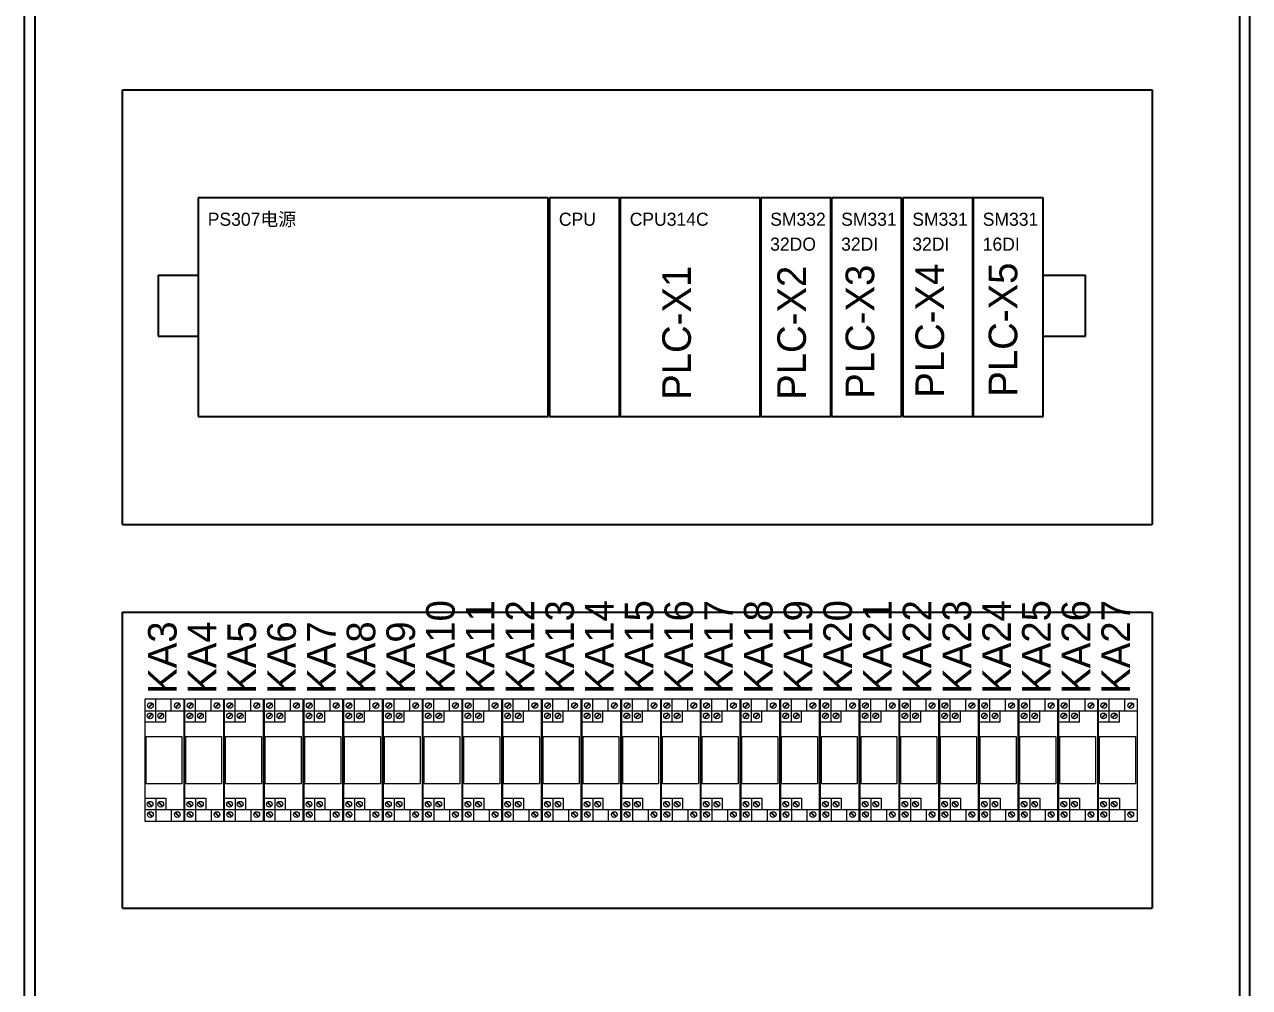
# Model space of a CAD drawing. Header units: millimetres. Extents: x 32626 to 72822, y 60047 to 123188.
# Drawn here: x 52252 to 52952, y 61273 to 61824 of the extents above; entities that cross this region are included whole.
import ezdxf

# ---------------------------------------------------------------- set-up
doc = ezdxf.new("R2010")
doc.units = ezdxf.units.MM
doc.header["$LTSCALE"] = 10
doc.layers.add('1轮廓实线层', color=7, linetype='Continuous')
doc.layers.add('6文字层', color=3, linetype='Continuous')
doc.styles.add('样式 1', font='SIMYOU.TTF', dxfattribs={"width": 0.9, "height": 12})

msp = doc.modelspace()

# ---------------------------------------------------------------- linework, layer by layer
for p, q in [((52308.34, 61786.43), (52896.84, 61786.43)), ((52308.34, 61537.95), (52896.84, 61537.95)), ((52308.34, 61487.95), (52896.84, 61487.95)), ((52308.34, 61318.87), (52896.84, 61318.87))]:
    msp.add_line(p, q)
at = {"layer": '1轮廓实线层'}
for p, q in [((52252.4, 60641.26), (52252.4, 62541.26)), ((52258.34, 62541.26), (52258.34, 60641.26)), ((52946.84, 60641.26), (52946.84, 62541.26)), ((52952.4, 62541.26), (52952.4, 60641.26)), ((52308.34, 61537.95), (52308.34, 61786.43)), ((52896.84, 61786.43), (52896.84, 61537.95)), ((52551.7, 61724.69), (52351.7, 61724.69)), ((52351.7, 61724.69), (52351.7, 61599.69)), ((52551.7, 61599.69), (52551.7, 61724.69)), ((52592.35, 61724.69), (52552.35, 61724.69)), ((52552.35, 61724.69), (52552.35, 61599.69)), ((52592.35, 61599.69), (52592.35, 61724.69)), ((52672.83, 61724.69), (52592.83, 61724.69)), ((52592.83, 61724.69), (52592.83, 61599.69)), ((52672.83, 61599.69), (52672.83, 61724.69)), ((52713.09, 61724.69), (52673.09, 61724.69)), ((52673.09, 61724.69), (52673.09, 61599.69)), ((52713.09, 61599.69), (52713.09, 61724.69)), ((52753.63, 61724.69), (52713.63, 61724.69)), ((52713.63, 61724.69), (52713.63, 61599.69)), ((52753.63, 61599.69), (52753.63, 61724.69)), ((52794.29, 61724.69), (52754.29, 61724.69)), ((52754.29, 61724.69), (52754.29, 61599.69)), ((52794.29, 61599.69), (52794.29, 61724.69)), ((52834.55, 61724.69), (52794.55, 61724.69)), ((52794.55, 61724.69), (52794.55, 61599.69)), ((52834.55, 61599.69), (52834.55, 61724.69)), ((52328.78, 61680.6), (52351.7, 61680.6)), ((52328.78, 61680.6), (52328.78, 61645.6)), ((52834.55, 61680.6), (52858.78, 61680.6)), ((52858.78, 61645.6), (52858.78, 61680.6)), ((52328.78, 61645.6), (52351.7, 61645.6)), ((52834.55, 61645.6), (52858.78, 61645.6)), ((52351.7, 61599.69), (52551.7, 61599.69)), ((52552.35, 61599.69), (52592.35, 61599.69)), ((52592.83, 61599.69), (52672.83, 61599.69)), ((52673.09, 61599.69), (52713.09, 61599.69)), ((52713.63, 61599.69), (52753.63, 61599.69)), ((52754.29, 61599.69), (52794.29, 61599.69)), ((52794.55, 61599.69), (52834.55, 61599.69)), ((52308.34, 61318.87), (52308.34, 61487.95)), ((52896.84, 61487.95), (52896.84, 61318.87))]:
    msp.add_line(p, q, dxfattribs=at)
at = {"layer": '1轮廓实线层', "lineweight": 13}
for p, q in [((52321.36, 61438.41), (52343.36, 61438.41)), ((52321.36, 61368.41), (52321.36, 61438.41)), ((52323.09, 61433.5), (52325.39, 61435.8)), ((52323.29, 61433.3), (52325.59, 61435.6)), ((52327.39, 61432.72), (52327.39, 61438.41)), ((52327.39, 61425.23), (52327.39, 61432.72)), ((52336.3, 61431.57), (52336.3, 61438.41)), ((52338.47, 61433.5), (52340.77, 61435.8)), ((52338.67, 61433.3), (52340.97, 61435.6)), ((52343.36, 61438.41), (52343.36, 61368.41)), ((52344.06, 61438.41), (52366.06, 61438.41)), ((52344.06, 61368.41), (52344.06, 61438.41)), ((52345.79, 61433.5), (52348.09, 61435.8)), ((52345.99, 61433.3), (52348.29, 61435.6)), ((52350.09, 61432.72), (52350.09, 61438.41)), ((52350.09, 61425.23), (52350.09, 61432.72)), ((52359, 61431.57), (52359, 61438.41)), ((52361.17, 61433.5), (52363.47, 61435.8)), ((52361.37, 61433.3), (52363.67, 61435.6)), ((52366.06, 61438.41), (52366.06, 61368.41)), ((52366.76, 61438.41), (52388.76, 61438.41)), ((52366.76, 61368.41), (52366.76, 61438.41)), ((52368.49, 61433.5), (52370.79, 61435.8)), ((52368.69, 61433.3), (52370.99, 61435.6)), ((52372.79, 61432.72), (52372.79, 61438.41)), ((52372.79, 61425.23), (52372.79, 61432.72)), ((52381.7, 61431.57), (52381.7, 61438.41)), ((52383.87, 61433.5), (52386.17, 61435.8)), ((52384.07, 61433.3), (52386.37, 61435.6)), ((52388.76, 61438.41), (52388.76, 61368.41)), ((52389.46, 61438.41), (52411.46, 61438.41)), ((52389.46, 61368.41), (52389.46, 61438.41)), ((52391.19, 61433.5), (52393.49, 61435.8)), ((52391.39, 61433.3), (52393.69, 61435.6)), ((52395.49, 61432.72), (52395.49, 61438.41)), ((52395.49, 61425.23), (52395.49, 61432.72)), ((52404.41, 61431.57), (52404.41, 61438.41)), ((52406.57, 61433.5), (52408.87, 61435.8)), ((52406.77, 61433.3), (52409.07, 61435.6)), ((52411.46, 61438.41), (52411.46, 61368.41)), ((52412.16, 61438.41), (52434.16, 61438.41)), ((52412.16, 61368.41), (52412.16, 61438.41)), ((52413.89, 61433.5), (52416.19, 61435.8)), ((52414.09, 61433.3), (52416.39, 61435.6)), ((52418.19, 61432.72), (52418.19, 61438.41)), ((52418.19, 61425.23), (52418.19, 61432.72)), ((52427.11, 61431.57), (52427.11, 61438.41)), ((52429.27, 61433.5), (52431.57, 61435.8)), ((52429.47, 61433.3), (52431.77, 61435.6)), ((52434.16, 61438.41), (52434.16, 61368.41)), ((52434.86, 61438.41), (52456.86, 61438.41)), ((52434.86, 61368.41), (52434.86, 61438.41)), ((52436.59, 61433.5), (52438.89, 61435.8)), ((52436.79, 61433.3), (52439.09, 61435.6)), ((52440.89, 61432.72), (52440.89, 61438.41)), ((52440.89, 61425.23), (52440.89, 61432.72)), ((52449.81, 61431.57), (52449.81, 61438.41)), ((52451.97, 61433.5), (52454.27, 61435.8)), ((52452.17, 61433.3), (52454.47, 61435.6)), ((52456.86, 61438.41), (52456.86, 61368.41)), ((52457.56, 61438.41), (52479.56, 61438.41)), ((52457.56, 61368.41), (52457.56, 61438.41)), ((52459.29, 61433.5), (52461.59, 61435.8)), ((52459.49, 61433.3), (52461.79, 61435.6)), ((52463.59, 61432.72), (52463.59, 61438.41)), ((52463.59, 61425.23), (52463.59, 61432.72)), ((52472.51, 61431.57), (52472.51, 61438.41)), ((52474.67, 61433.5), (52476.97, 61435.8)), ((52474.87, 61433.3), (52477.17, 61435.6)), ((52479.56, 61438.41), (52479.56, 61368.41)), ((52480.26, 61438.41), (52502.26, 61438.41)), ((52480.26, 61368.41), (52480.26, 61438.41)), ((52481.99, 61433.5), (52484.29, 61435.8)), ((52482.19, 61433.3), (52484.49, 61435.6)), ((52486.29, 61432.72), (52486.29, 61438.41)), ((52486.29, 61425.23), (52486.29, 61432.72)), ((52495.21, 61431.57), (52495.21, 61438.41)), ((52497.37, 61433.5), (52499.67, 61435.8)), ((52497.58, 61433.3), (52499.87, 61435.6)), ((52502.26, 61438.41), (52502.26, 61368.41)), ((52502.96, 61438.41), (52524.96, 61438.41)), ((52502.96, 61368.41), (52502.96, 61438.41)), ((52504.69, 61433.5), (52506.99, 61435.8)), ((52504.9, 61433.3), (52507.19, 61435.6)), ((52508.99, 61432.72), (52508.99, 61438.41)), ((52508.99, 61425.23), (52508.99, 61432.72)), ((52517.91, 61431.57), (52517.91, 61438.41)), ((52520.07, 61433.5), (52522.37, 61435.8)), ((52520.28, 61433.3), (52522.57, 61435.6)), ((52524.96, 61438.41), (52524.96, 61368.41)), ((52525.66, 61438.41), (52547.66, 61438.41)), ((52525.66, 61368.41), (52525.66, 61438.41)), ((52527.39, 61433.5), (52529.69, 61435.8)), ((52527.6, 61433.3), (52529.89, 61435.6)), ((52531.69, 61432.72), (52531.69, 61438.41)), ((52531.69, 61425.23), (52531.69, 61432.72)), ((52540.61, 61431.57), (52540.61, 61438.41)), ((52542.77, 61433.5), (52545.07, 61435.8)), ((52542.98, 61433.3), (52545.27, 61435.6)), ((52547.66, 61438.41), (52547.66, 61368.41)), ((52548.36, 61438.41), (52570.36, 61438.41)), ((52548.36, 61368.41), (52548.36, 61438.41)), ((52550.09, 61433.5), (52552.39, 61435.8)), ((52550.3, 61433.3), (52552.59, 61435.6)), ((52554.4, 61432.72), (52554.4, 61438.41)), ((52554.4, 61425.23), (52554.4, 61432.72)), ((52563.31, 61431.57), (52563.31, 61438.41)), ((52565.48, 61433.5), (52567.77, 61435.8)), ((52565.68, 61433.3), (52567.98, 61435.6)), ((52570.36, 61438.41), (52570.36, 61368.41)), ((52571.06, 61438.41), (52593.06, 61438.41)), ((52571.06, 61368.41), (52571.06, 61438.41)), ((52572.8, 61433.5), (52575.09, 61435.8)), ((52573, 61433.3), (52575.29, 61435.6)), ((52577.1, 61432.72), (52577.1, 61438.41)), ((52577.1, 61425.23), (52577.1, 61432.72)), ((52586.01, 61431.57), (52586.01, 61438.41)), ((52588.18, 61433.5), (52590.47, 61435.8)), ((52588.38, 61433.3), (52590.68, 61435.6)), ((52593.06, 61438.41), (52593.06, 61368.41)), ((52593.76, 61438.41), (52615.76, 61438.41)), ((52593.76, 61368.41), (52593.76, 61438.41)), ((52595.5, 61433.5), (52597.79, 61435.8)), ((52595.7, 61433.3), (52598, 61435.6)), ((52599.8, 61432.72), (52599.8, 61438.41)), ((52599.8, 61425.23), (52599.8, 61432.72)), ((52608.71, 61431.57), (52608.71, 61438.41)), ((52610.88, 61433.5), (52613.17, 61435.8)), ((52611.08, 61433.3), (52613.38, 61435.6)), ((52615.76, 61438.41), (52615.76, 61368.41)), ((52616.46, 61438.41), (52638.46, 61438.41)), ((52616.46, 61368.41), (52616.46, 61438.41)), ((52618.2, 61433.5), (52620.49, 61435.8)), ((52618.4, 61433.3), (52620.7, 61435.6)), ((52622.5, 61432.72), (52622.5, 61438.41)), ((52622.5, 61425.23), (52622.5, 61432.72)), ((52631.41, 61431.57), (52631.41, 61438.41)), ((52633.58, 61433.5), (52635.87, 61435.8)), ((52633.78, 61433.3), (52636.08, 61435.6)), ((52638.46, 61438.41), (52638.46, 61368.41)), ((52639.16, 61438.41), (52661.16, 61438.41)), ((52639.16, 61368.41), (52639.16, 61438.41)), ((52640.9, 61433.5), (52643.19, 61435.8)), ((52641.1, 61433.3), (52643.4, 61435.6)), ((52645.2, 61432.72), (52645.2, 61438.41)), ((52645.2, 61425.23), (52645.2, 61432.72)), ((52654.11, 61431.57), (52654.11, 61438.41)), ((52656.28, 61433.5), (52658.58, 61435.8)), ((52656.48, 61433.3), (52658.78, 61435.6)), ((52661.16, 61438.41), (52661.16, 61368.41)), ((52661.86, 61438.41), (52683.86, 61438.41)), ((52661.86, 61368.41), (52661.86, 61438.41)), ((52663.6, 61433.5), (52665.9, 61435.8)), ((52663.8, 61433.3), (52666.1, 61435.6)), ((52667.9, 61432.72), (52667.9, 61438.41)), ((52667.9, 61425.23), (52667.9, 61432.72)), ((52676.81, 61431.57), (52676.81, 61438.41)), ((52678.98, 61433.5), (52681.28, 61435.8)), ((52679.18, 61433.3), (52681.48, 61435.6)), ((52683.86, 61438.41), (52683.86, 61368.41)), ((52684.56, 61438.41), (52706.56, 61438.41)), ((52684.56, 61368.41), (52684.56, 61438.41)), ((52686.3, 61433.5), (52688.6, 61435.8)), ((52686.5, 61433.3), (52688.8, 61435.6)), ((52690.6, 61432.72), (52690.6, 61438.41)), ((52690.6, 61425.23), (52690.6, 61432.72)), ((52699.51, 61431.57), (52699.51, 61438.41)), ((52701.68, 61433.5), (52703.98, 61435.8)), ((52701.88, 61433.3), (52704.18, 61435.6)), ((52706.56, 61438.41), (52706.56, 61368.41)), ((52707.26, 61438.41), (52729.26, 61438.41)), ((52707.26, 61368.41), (52707.26, 61438.41)), ((52709, 61433.5), (52711.3, 61435.8)), ((52709.2, 61433.3), (52711.5, 61435.6)), ((52713.3, 61432.72), (52713.3, 61438.41)), ((52713.3, 61425.23), (52713.3, 61432.72)), ((52722.21, 61431.57), (52722.21, 61438.41)), ((52724.38, 61433.5), (52726.68, 61435.8)), ((52724.58, 61433.3), (52726.88, 61435.6)), ((52729.26, 61438.41), (52729.26, 61368.41)), ((52729.97, 61438.41), (52751.97, 61438.41)), ((52729.97, 61368.41), (52729.97, 61438.41)), ((52731.7, 61433.5), (52734, 61435.8)), ((52731.9, 61433.3), (52734.2, 61435.6)), ((52736, 61432.72), (52736, 61438.41)), ((52736, 61425.23), (52736, 61432.72)), ((52744.91, 61431.57), (52744.91, 61438.41)), ((52747.08, 61433.5), (52749.38, 61435.8)), ((52747.28, 61433.3), (52749.58, 61435.6)), ((52751.97, 61438.41), (52751.97, 61368.41)), ((52752.67, 61438.41), (52774.67, 61438.41)), ((52752.67, 61368.41), (52752.67, 61438.41)), ((52754.4, 61433.5), (52756.7, 61435.8)), ((52754.6, 61433.3), (52756.9, 61435.6)), ((52758.7, 61432.72), (52758.7, 61438.41)), ((52758.7, 61425.23), (52758.7, 61432.72)), ((52767.61, 61431.57), (52767.61, 61438.41)), ((52769.78, 61433.5), (52772.08, 61435.8)), ((52769.98, 61433.3), (52772.28, 61435.6)), ((52774.67, 61438.41), (52774.67, 61368.41)), ((52775.37, 61438.41), (52797.37, 61438.41)), ((52775.37, 61368.41), (52775.37, 61438.41)), ((52777.1, 61433.5), (52779.4, 61435.8)), ((52777.3, 61433.3), (52779.6, 61435.6)), ((52781.4, 61432.72), (52781.4, 61438.41)), ((52781.4, 61425.23), (52781.4, 61432.72)), ((52790.31, 61431.57), (52790.31, 61438.41)), ((52792.48, 61433.5), (52794.78, 61435.8)), ((52792.68, 61433.3), (52794.98, 61435.6)), ((52797.37, 61438.41), (52797.37, 61368.41)), ((52798.07, 61438.41), (52820.07, 61438.41)), ((52798.07, 61368.41), (52798.07, 61438.41)), ((52799.8, 61433.5), (52802.1, 61435.8)), ((52800, 61433.3), (52802.3, 61435.6)), ((52804.1, 61432.72), (52804.1, 61438.41)), ((52804.1, 61425.23), (52804.1, 61432.72)), ((52813.01, 61431.57), (52813.01, 61438.41)), ((52815.18, 61433.5), (52817.48, 61435.8)), ((52815.38, 61433.3), (52817.68, 61435.6)), ((52820.07, 61438.41), (52820.07, 61368.41)), ((52820.77, 61438.41), (52842.77, 61438.41)), ((52820.77, 61368.41), (52820.77, 61438.41)), ((52822.5, 61433.5), (52824.8, 61435.8)), ((52822.7, 61433.3), (52825, 61435.6)), ((52826.8, 61432.72), (52826.8, 61438.41)), ((52826.8, 61425.23), (52826.8, 61432.72)), ((52835.71, 61431.57), (52835.71, 61438.41)), ((52837.88, 61433.5), (52840.18, 61435.8)), ((52838.08, 61433.3), (52840.38, 61435.6)), ((52842.77, 61438.41), (52842.77, 61368.41)), ((52843.47, 61438.41), (52865.47, 61438.41)), ((52843.47, 61368.41), (52843.47, 61438.41)), ((52845.2, 61433.5), (52847.5, 61435.8)), ((52845.4, 61433.3), (52847.7, 61435.6)), ((52849.5, 61432.72), (52849.5, 61438.41)), ((52849.5, 61425.23), (52849.5, 61432.72)), ((52858.42, 61431.57), (52858.42, 61438.41)), ((52860.58, 61433.5), (52862.88, 61435.8)), ((52860.78, 61433.3), (52863.08, 61435.6)), ((52865.47, 61438.41), (52865.47, 61368.41)), ((52866.17, 61438.41), (52888.17, 61438.41)), ((52866.17, 61368.41), (52866.17, 61438.41)), ((52867.9, 61433.5), (52870.2, 61435.8)), ((52868.1, 61433.3), (52870.4, 61435.6)), ((52872.2, 61432.72), (52872.2, 61438.41)), ((52872.2, 61425.23), (52872.2, 61432.72)), ((52881.12, 61431.57), (52881.12, 61438.41)), ((52883.28, 61433.5), (52885.58, 61435.8)), ((52883.48, 61433.3), (52885.78, 61435.6)), ((52888.17, 61438.41), (52888.17, 61368.41)), ((52321.36, 61431.57), (52343.36, 61431.57)), ((52321.36, 61425.23), (52333.23, 61425.23)), ((52322.94, 61427.6), (52325.24, 61429.9)), ((52323.14, 61427.4), (52325.44, 61429.7)), ((52329, 61427.6), (52331.3, 61429.9)), ((52329.2, 61427.4), (52331.5, 61429.7)), ((52333.23, 61425.23), (52333.23, 61431.57)), ((52344.06, 61431.57), (52366.06, 61431.57)), ((52344.06, 61425.23), (52355.93, 61425.23)), ((52345.64, 61427.6), (52347.94, 61429.9)), ((52345.84, 61427.4), (52348.14, 61429.7)), ((52351.7, 61427.6), (52354, 61429.9)), ((52351.91, 61427.4), (52354.2, 61429.7)), ((52355.93, 61425.23), (52355.93, 61431.57)), ((52366.76, 61431.57), (52388.76, 61431.57)), ((52366.76, 61425.23), (52378.63, 61425.23)), ((52368.34, 61427.6), (52370.64, 61429.9)), ((52368.54, 61427.4), (52370.84, 61429.7)), ((52374.4, 61427.6), (52376.7, 61429.9)), ((52374.61, 61427.4), (52376.9, 61429.7)), ((52378.63, 61425.23), (52378.63, 61431.57)), ((52389.46, 61431.57), (52411.46, 61431.57)), ((52389.46, 61425.23), (52401.33, 61425.23)), ((52391.04, 61427.6), (52393.34, 61429.9)), ((52391.25, 61427.4), (52393.54, 61429.7)), ((52397.1, 61427.6), (52399.4, 61429.9)), ((52397.31, 61427.4), (52399.6, 61429.7)), ((52401.33, 61425.23), (52401.33, 61431.57)), ((52412.16, 61431.57), (52434.16, 61431.57)), ((52412.16, 61425.23), (52424.03, 61425.23)), ((52413.74, 61427.6), (52416.04, 61429.9)), ((52413.95, 61427.4), (52416.24, 61429.7)), ((52419.81, 61427.6), (52422.1, 61429.9)), ((52420.01, 61427.4), (52422.31, 61429.7)), ((52424.03, 61425.23), (52424.03, 61431.57)), ((52434.86, 61431.57), (52456.86, 61431.57)), ((52434.86, 61425.23), (52446.73, 61425.23)), ((52436.44, 61427.6), (52438.74, 61429.9)), ((52436.65, 61427.4), (52438.94, 61429.7)), ((52442.51, 61427.6), (52444.8, 61429.9)), ((52442.71, 61427.4), (52445.01, 61429.7)), ((52446.73, 61425.23), (52446.73, 61431.57)), ((52457.56, 61431.57), (52479.56, 61431.57)), ((52457.56, 61425.23), (52469.43, 61425.23)), ((52459.15, 61427.6), (52461.44, 61429.9)), ((52459.35, 61427.4), (52461.64, 61429.7)), ((52465.21, 61427.6), (52467.5, 61429.9)), ((52465.41, 61427.4), (52467.71, 61429.7)), ((52469.43, 61425.23), (52469.43, 61431.57)), ((52480.26, 61431.57), (52502.26, 61431.57)), ((52480.26, 61425.23), (52492.13, 61425.23)), ((52481.85, 61427.6), (52484.14, 61429.9)), ((52482.05, 61427.4), (52484.35, 61429.7)), ((52487.91, 61427.6), (52490.21, 61429.9)), ((52488.11, 61427.4), (52490.41, 61429.7)), ((52492.13, 61425.23), (52492.13, 61431.57)), ((52502.96, 61431.57), (52524.96, 61431.57)), ((52502.96, 61425.23), (52514.83, 61425.23)), ((52504.55, 61427.6), (52506.84, 61429.9)), ((52504.75, 61427.4), (52507.05, 61429.7)), ((52510.61, 61427.6), (52512.91, 61429.9)), ((52510.81, 61427.4), (52513.11, 61429.7)), ((52514.83, 61425.23), (52514.83, 61431.57)), ((52525.66, 61431.57), (52547.66, 61431.57)), ((52525.66, 61425.23), (52537.53, 61425.23)), ((52527.25, 61427.6), (52529.54, 61429.9)), ((52527.45, 61427.4), (52529.75, 61429.7)), ((52533.31, 61427.6), (52535.61, 61429.9)), ((52533.51, 61427.4), (52535.81, 61429.7)), ((52537.53, 61425.23), (52537.53, 61431.57)), ((52548.36, 61431.57), (52570.36, 61431.57)), ((52548.36, 61425.23), (52560.24, 61425.23)), ((52549.95, 61427.6), (52552.25, 61429.9)), ((52550.15, 61427.4), (52552.45, 61429.7)), ((52556.01, 61427.6), (52558.31, 61429.9)), ((52556.21, 61427.4), (52558.51, 61429.7)), ((52560.24, 61425.23), (52560.24, 61431.57)), ((52571.06, 61431.57), (52593.06, 61431.57)), ((52571.06, 61425.23), (52582.94, 61425.23)), ((52572.65, 61427.6), (52574.95, 61429.9)), ((52572.85, 61427.4), (52575.15, 61429.7)), ((52578.71, 61427.6), (52581.01, 61429.9)), ((52578.91, 61427.4), (52581.21, 61429.7)), ((52582.94, 61425.23), (52582.94, 61431.57)), ((52593.76, 61431.57), (52615.76, 61431.57)), ((52593.76, 61425.23), (52605.64, 61425.23)), ((52595.35, 61427.6), (52597.65, 61429.9)), ((52595.55, 61427.4), (52597.85, 61429.7)), ((52601.41, 61427.6), (52603.71, 61429.9)), ((52601.61, 61427.4), (52603.91, 61429.7)), ((52605.64, 61425.23), (52605.64, 61431.57)), ((52616.46, 61431.57), (52638.46, 61431.57)), ((52616.46, 61425.23), (52628.34, 61425.23)), ((52618.05, 61427.6), (52620.35, 61429.9)), ((52618.25, 61427.4), (52620.55, 61429.7)), ((52624.11, 61427.6), (52626.41, 61429.9)), ((52624.31, 61427.4), (52626.61, 61429.7)), ((52628.34, 61425.23), (52628.34, 61431.57)), ((52639.16, 61431.57), (52661.16, 61431.57)), ((52639.16, 61425.23), (52651.04, 61425.23)), ((52640.75, 61427.6), (52643.05, 61429.9)), ((52640.95, 61427.4), (52643.25, 61429.7)), ((52646.81, 61427.6), (52649.11, 61429.9)), ((52647.01, 61427.4), (52649.31, 61429.7)), ((52651.04, 61425.23), (52651.04, 61431.57)), ((52661.86, 61431.57), (52683.86, 61431.57)), ((52661.86, 61425.23), (52673.74, 61425.23)), ((52663.45, 61427.6), (52665.75, 61429.9)), ((52663.65, 61427.4), (52665.95, 61429.7)), ((52669.51, 61427.6), (52671.81, 61429.9)), ((52669.71, 61427.4), (52672.01, 61429.7)), ((52673.74, 61425.23), (52673.74, 61431.57)), ((52684.56, 61431.57), (52706.56, 61431.57)), ((52684.56, 61425.23), (52696.44, 61425.23)), ((52686.15, 61427.6), (52688.45, 61429.9)), ((52686.35, 61427.4), (52688.65, 61429.7)), ((52692.21, 61427.6), (52694.51, 61429.9)), ((52692.41, 61427.4), (52694.71, 61429.7)), ((52696.44, 61425.23), (52696.44, 61431.57)), ((52707.26, 61431.57), (52729.26, 61431.57)), ((52707.26, 61425.23), (52719.14, 61425.23)), ((52708.85, 61427.6), (52711.15, 61429.9)), ((52709.05, 61427.4), (52711.35, 61429.7)), ((52714.91, 61427.6), (52717.21, 61429.9)), ((52715.11, 61427.4), (52717.41, 61429.7)), ((52719.14, 61425.23), (52719.14, 61431.57)), ((52729.97, 61431.57), (52751.97, 61431.57)), ((52729.97, 61425.23), (52741.84, 61425.23)), ((52731.55, 61427.6), (52733.85, 61429.9)), ((52731.75, 61427.4), (52734.05, 61429.7)), ((52737.61, 61427.6), (52739.91, 61429.9)), ((52737.81, 61427.4), (52740.11, 61429.7)), ((52741.84, 61425.23), (52741.84, 61431.57)), ((52752.67, 61431.57), (52774.67, 61431.57)), ((52752.67, 61425.23), (52764.54, 61425.23)), ((52754.25, 61427.6), (52756.55, 61429.9)), ((52754.45, 61427.4), (52756.75, 61429.7)), ((52760.31, 61427.6), (52762.61, 61429.9)), ((52760.51, 61427.4), (52762.81, 61429.7)), ((52764.54, 61425.23), (52764.54, 61431.57)), ((52775.37, 61431.57), (52797.37, 61431.57)), ((52775.37, 61425.23), (52787.24, 61425.23)), ((52776.95, 61427.6), (52779.25, 61429.9)), ((52777.15, 61427.4), (52779.45, 61429.7)), ((52783.01, 61427.6), (52785.31, 61429.9)), ((52783.21, 61427.4), (52785.51, 61429.7)), ((52787.24, 61425.23), (52787.24, 61431.57)), ((52798.07, 61431.57), (52820.07, 61431.57)), ((52798.07, 61425.23), (52809.94, 61425.23)), ((52799.65, 61427.6), (52801.95, 61429.9)), ((52799.85, 61427.4), (52802.15, 61429.7)), ((52805.71, 61427.6), (52808.01, 61429.9)), ((52805.92, 61427.4), (52808.21, 61429.7)), ((52809.94, 61425.23), (52809.94, 61431.57)), ((52820.77, 61431.57), (52842.77, 61431.57)), ((52820.77, 61425.23), (52832.64, 61425.23)), ((52822.35, 61427.6), (52824.65, 61429.9)), ((52822.55, 61427.4), (52824.85, 61429.7)), ((52828.41, 61427.6), (52830.71, 61429.9)), ((52828.62, 61427.4), (52830.91, 61429.7)), ((52832.64, 61425.23), (52832.64, 61431.57)), ((52843.47, 61431.57), (52865.47, 61431.57)), ((52843.47, 61425.23), (52855.34, 61425.23)), ((52845.05, 61427.6), (52847.35, 61429.9)), ((52845.26, 61427.4), (52847.55, 61429.7)), ((52851.11, 61427.6), (52853.41, 61429.9)), ((52851.32, 61427.4), (52853.61, 61429.7)), ((52855.34, 61425.23), (52855.34, 61431.57)), ((52866.17, 61431.57), (52888.17, 61431.57)), ((52866.17, 61425.23), (52878.04, 61425.23)), ((52867.75, 61427.6), (52870.05, 61429.9)), ((52867.96, 61427.4), (52870.25, 61429.7)), ((52873.82, 61427.6), (52876.11, 61429.9)), ((52874.02, 61427.4), (52876.32, 61429.7)), ((52878.04, 61425.23), (52878.04, 61431.57)), ((52321.36, 61381.59), (52333.23, 61381.59)), ((52322.94, 61379.22), (52325.24, 61376.92)), ((52323.14, 61379.42), (52325.44, 61377.12)), ((52327.39, 61381.59), (52327.39, 61374.09)), ((52329, 61379.22), (52331.3, 61376.92)), ((52329.2, 61379.42), (52331.5, 61377.12)), ((52333.23, 61381.59), (52333.23, 61375.24)), ((52344.06, 61381.59), (52355.93, 61381.59)), ((52345.64, 61379.22), (52347.94, 61376.92)), ((52345.84, 61379.42), (52348.14, 61377.12)), ((52350.09, 61381.59), (52350.09, 61374.09)), ((52351.7, 61379.22), (52354, 61376.92)), ((52351.91, 61379.42), (52354.2, 61377.12)), ((52355.93, 61381.59), (52355.93, 61375.24)), ((52366.76, 61381.59), (52378.63, 61381.59)), ((52368.34, 61379.22), (52370.64, 61376.92)), ((52368.54, 61379.42), (52370.84, 61377.12)), ((52372.79, 61381.59), (52372.79, 61374.09)), ((52374.4, 61379.22), (52376.7, 61376.92)), ((52374.61, 61379.42), (52376.9, 61377.12)), ((52378.63, 61381.59), (52378.63, 61375.24)), ((52389.46, 61381.59), (52401.33, 61381.59)), ((52391.04, 61379.22), (52393.34, 61376.92)), ((52391.25, 61379.42), (52393.54, 61377.12)), ((52395.49, 61381.59), (52395.49, 61374.09)), ((52397.1, 61379.22), (52399.4, 61376.92)), ((52397.31, 61379.42), (52399.6, 61377.12)), ((52401.33, 61381.59), (52401.33, 61375.24)), ((52412.16, 61381.59), (52424.03, 61381.59)), ((52413.74, 61379.22), (52416.04, 61376.92)), ((52413.95, 61379.42), (52416.24, 61377.12)), ((52418.19, 61381.59), (52418.19, 61374.09)), ((52419.81, 61379.22), (52422.1, 61376.92)), ((52420.01, 61379.42), (52422.31, 61377.12)), ((52424.03, 61381.59), (52424.03, 61375.24)), ((52434.86, 61381.59), (52446.73, 61381.59)), ((52436.44, 61379.22), (52438.74, 61376.92)), ((52436.65, 61379.42), (52438.94, 61377.12)), ((52440.89, 61381.59), (52440.89, 61374.09)), ((52442.51, 61379.22), (52444.8, 61376.92)), ((52442.71, 61379.42), (52445.01, 61377.12)), ((52446.73, 61381.59), (52446.73, 61375.24)), ((52457.56, 61381.59), (52469.43, 61381.59)), ((52459.15, 61379.22), (52461.44, 61376.92)), ((52459.35, 61379.42), (52461.64, 61377.12)), ((52463.59, 61381.59), (52463.59, 61374.09)), ((52465.21, 61379.22), (52467.5, 61376.92)), ((52465.41, 61379.42), (52467.71, 61377.12)), ((52469.43, 61381.59), (52469.43, 61375.24)), ((52480.26, 61381.59), (52492.13, 61381.59)), ((52481.85, 61379.22), (52484.14, 61376.92)), ((52482.05, 61379.42), (52484.35, 61377.12)), ((52486.29, 61381.59), (52486.29, 61374.09)), ((52487.91, 61379.22), (52490.21, 61376.92)), ((52488.11, 61379.42), (52490.41, 61377.12)), ((52492.13, 61381.59), (52492.13, 61375.24)), ((52502.96, 61381.59), (52514.83, 61381.59)), ((52504.55, 61379.22), (52506.84, 61376.92)), ((52504.75, 61379.42), (52507.05, 61377.12)), ((52508.99, 61381.59), (52508.99, 61374.09)), ((52510.61, 61379.22), (52512.91, 61376.92)), ((52510.81, 61379.42), (52513.11, 61377.12)), ((52514.83, 61381.59), (52514.83, 61375.24)), ((52525.66, 61381.59), (52537.53, 61381.59)), ((52527.25, 61379.22), (52529.54, 61376.92)), ((52527.45, 61379.42), (52529.75, 61377.12)), ((52531.69, 61381.59), (52531.69, 61374.09)), ((52533.31, 61379.22), (52535.61, 61376.92)), ((52533.51, 61379.42), (52535.81, 61377.12)), ((52537.53, 61381.59), (52537.53, 61375.24)), ((52548.36, 61381.59), (52560.24, 61381.59)), ((52549.95, 61379.22), (52552.25, 61376.92)), ((52550.15, 61379.42), (52552.45, 61377.12)), ((52554.4, 61381.59), (52554.4, 61374.09)), ((52556.01, 61379.22), (52558.31, 61376.92)), ((52556.21, 61379.42), (52558.51, 61377.12)), ((52560.24, 61381.59), (52560.24, 61375.24)), ((52571.06, 61381.59), (52582.94, 61381.59)), ((52572.65, 61379.22), (52574.95, 61376.92)), ((52572.85, 61379.42), (52575.15, 61377.12)), ((52577.1, 61381.59), (52577.1, 61374.09)), ((52578.71, 61379.22), (52581.01, 61376.92)), ((52578.91, 61379.42), (52581.21, 61377.12)), ((52582.94, 61381.59), (52582.94, 61375.24)), ((52593.76, 61381.59), (52605.64, 61381.59)), ((52595.35, 61379.22), (52597.65, 61376.92)), ((52595.55, 61379.42), (52597.85, 61377.12)), ((52599.8, 61381.59), (52599.8, 61374.09)), ((52601.41, 61379.22), (52603.71, 61376.92)), ((52601.61, 61379.42), (52603.91, 61377.12)), ((52605.64, 61381.59), (52605.64, 61375.24)), ((52616.46, 61381.59), (52628.34, 61381.59)), ((52618.05, 61379.22), (52620.35, 61376.92)), ((52618.25, 61379.42), (52620.55, 61377.12)), ((52622.5, 61381.59), (52622.5, 61374.09)), ((52624.11, 61379.22), (52626.41, 61376.92)), ((52624.31, 61379.42), (52626.61, 61377.12)), ((52628.34, 61381.59), (52628.34, 61375.24)), ((52639.16, 61381.59), (52651.04, 61381.59)), ((52640.75, 61379.22), (52643.05, 61376.92)), ((52640.95, 61379.42), (52643.25, 61377.12)), ((52645.2, 61381.59), (52645.2, 61374.09)), ((52646.81, 61379.22), (52649.11, 61376.92)), ((52647.01, 61379.42), (52649.31, 61377.12)), ((52651.04, 61381.59), (52651.04, 61375.24)), ((52661.86, 61381.59), (52673.74, 61381.59)), ((52663.45, 61379.22), (52665.75, 61376.92)), ((52663.65, 61379.42), (52665.95, 61377.12)), ((52667.9, 61381.59), (52667.9, 61374.09)), ((52669.51, 61379.22), (52671.81, 61376.92)), ((52669.71, 61379.42), (52672.01, 61377.12)), ((52673.74, 61381.59), (52673.74, 61375.24)), ((52684.56, 61381.59), (52696.44, 61381.59)), ((52686.15, 61379.22), (52688.45, 61376.92)), ((52686.35, 61379.42), (52688.65, 61377.12)), ((52690.6, 61381.59), (52690.6, 61374.09)), ((52692.21, 61379.22), (52694.51, 61376.92)), ((52692.41, 61379.42), (52694.71, 61377.12)), ((52696.44, 61381.59), (52696.44, 61375.24)), ((52707.26, 61381.59), (52719.14, 61381.59)), ((52708.85, 61379.22), (52711.15, 61376.92)), ((52709.05, 61379.42), (52711.35, 61377.12)), ((52713.3, 61381.59), (52713.3, 61374.09)), ((52714.91, 61379.22), (52717.21, 61376.92)), ((52715.11, 61379.42), (52717.41, 61377.12)), ((52719.14, 61381.59), (52719.14, 61375.24)), ((52729.97, 61381.59), (52741.84, 61381.59)), ((52731.55, 61379.22), (52733.85, 61376.92)), ((52731.75, 61379.42), (52734.05, 61377.12)), ((52736, 61381.59), (52736, 61374.09)), ((52737.61, 61379.22), (52739.91, 61376.92)), ((52737.81, 61379.42), (52740.11, 61377.12)), ((52741.84, 61381.59), (52741.84, 61375.24)), ((52752.67, 61381.59), (52764.54, 61381.59)), ((52754.25, 61379.22), (52756.55, 61376.92)), ((52754.45, 61379.42), (52756.75, 61377.12)), ((52758.7, 61381.59), (52758.7, 61374.09)), ((52760.31, 61379.22), (52762.61, 61376.92)), ((52760.51, 61379.42), (52762.81, 61377.12)), ((52764.54, 61381.59), (52764.54, 61375.24)), ((52775.37, 61381.59), (52787.24, 61381.59)), ((52776.95, 61379.22), (52779.25, 61376.92)), ((52777.15, 61379.42), (52779.45, 61377.12)), ((52781.4, 61381.59), (52781.4, 61374.09)), ((52783.01, 61379.22), (52785.31, 61376.92)), ((52783.21, 61379.42), (52785.51, 61377.12)), ((52787.24, 61381.59), (52787.24, 61375.24)), ((52798.07, 61381.59), (52809.94, 61381.59)), ((52799.65, 61379.22), (52801.95, 61376.92)), ((52799.85, 61379.42), (52802.15, 61377.12)), ((52804.1, 61381.59), (52804.1, 61374.09)), ((52805.71, 61379.22), (52808.01, 61376.92)), ((52805.92, 61379.42), (52808.21, 61377.12)), ((52809.94, 61381.59), (52809.94, 61375.24)), ((52820.77, 61381.59), (52832.64, 61381.59)), ((52822.35, 61379.22), (52824.65, 61376.92)), ((52822.55, 61379.42), (52824.85, 61377.12)), ((52826.8, 61381.59), (52826.8, 61374.09)), ((52828.41, 61379.22), (52830.71, 61376.92)), ((52828.62, 61379.42), (52830.91, 61377.12)), ((52832.64, 61381.59), (52832.64, 61375.24)), ((52843.47, 61381.59), (52855.34, 61381.59)), ((52845.05, 61379.22), (52847.35, 61376.92)), ((52845.26, 61379.42), (52847.55, 61377.12)), ((52849.5, 61381.59), (52849.5, 61374.09)), ((52851.11, 61379.22), (52853.41, 61376.92)), ((52851.32, 61379.42), (52853.61, 61377.12)), ((52855.34, 61381.59), (52855.34, 61375.24)), ((52866.17, 61381.59), (52878.04, 61381.59)), ((52867.75, 61379.22), (52870.05, 61376.92)), ((52867.96, 61379.42), (52870.25, 61377.12)), ((52872.2, 61381.59), (52872.2, 61374.09)), ((52873.82, 61379.22), (52876.11, 61376.92)), ((52874.02, 61379.42), (52876.32, 61377.12)), ((52878.04, 61381.59), (52878.04, 61375.24)), ((52321.36, 61375.24), (52343.36, 61375.24)), ((52323.09, 61373.31), (52325.39, 61371.02)), ((52323.29, 61373.52), (52325.59, 61371.22)), ((52327.39, 61374.09), (52327.39, 61368.41)), ((52336.3, 61375.24), (52336.3, 61368.41)), ((52338.47, 61373.31), (52340.77, 61371.02)), ((52338.67, 61373.52), (52340.97, 61371.22)), ((52344.06, 61375.24), (52366.06, 61375.24)), ((52345.79, 61373.31), (52348.09, 61371.02)), ((52345.99, 61373.52), (52348.29, 61371.22)), ((52350.09, 61374.09), (52350.09, 61368.41)), ((52359, 61375.24), (52359, 61368.41)), ((52361.17, 61373.31), (52363.47, 61371.02)), ((52361.37, 61373.52), (52363.67, 61371.22)), ((52366.76, 61375.24), (52388.76, 61375.24)), ((52368.49, 61373.31), (52370.79, 61371.02)), ((52368.69, 61373.52), (52370.99, 61371.22)), ((52372.79, 61374.09), (52372.79, 61368.41)), ((52381.7, 61375.24), (52381.7, 61368.41)), ((52383.87, 61373.31), (52386.17, 61371.02)), ((52384.07, 61373.52), (52386.37, 61371.22)), ((52389.46, 61375.24), (52411.46, 61375.24)), ((52391.19, 61373.31), (52393.49, 61371.02)), ((52391.39, 61373.52), (52393.69, 61371.22)), ((52395.49, 61374.09), (52395.49, 61368.41)), ((52404.41, 61375.24), (52404.41, 61368.41)), ((52406.57, 61373.31), (52408.87, 61371.02)), ((52406.77, 61373.52), (52409.07, 61371.22)), ((52412.16, 61375.24), (52434.16, 61375.24)), ((52413.89, 61373.31), (52416.19, 61371.02)), ((52414.09, 61373.52), (52416.39, 61371.22)), ((52418.19, 61374.09), (52418.19, 61368.41)), ((52427.11, 61375.24), (52427.11, 61368.41)), ((52429.27, 61373.31), (52431.57, 61371.02)), ((52429.47, 61373.52), (52431.77, 61371.22)), ((52434.86, 61375.24), (52456.86, 61375.24)), ((52436.59, 61373.31), (52438.89, 61371.02)), ((52436.79, 61373.52), (52439.09, 61371.22)), ((52440.89, 61374.09), (52440.89, 61368.41)), ((52449.81, 61375.24), (52449.81, 61368.41)), ((52451.97, 61373.31), (52454.27, 61371.02)), ((52452.17, 61373.52), (52454.47, 61371.22)), ((52457.56, 61375.24), (52479.56, 61375.24)), ((52459.29, 61373.31), (52461.59, 61371.02)), ((52459.49, 61373.52), (52461.79, 61371.22)), ((52463.59, 61374.09), (52463.59, 61368.41)), ((52472.51, 61375.24), (52472.51, 61368.41)), ((52474.67, 61373.31), (52476.97, 61371.02)), ((52474.87, 61373.52), (52477.17, 61371.22)), ((52480.26, 61375.24), (52502.26, 61375.24)), ((52481.99, 61373.31), (52484.29, 61371.02)), ((52482.19, 61373.52), (52484.49, 61371.22)), ((52486.29, 61374.09), (52486.29, 61368.41)), ((52495.21, 61375.24), (52495.21, 61368.41)), ((52497.37, 61373.31), (52499.67, 61371.02)), ((52497.58, 61373.52), (52499.87, 61371.22)), ((52502.96, 61375.24), (52524.96, 61375.24)), ((52504.69, 61373.31), (52506.99, 61371.02)), ((52504.9, 61373.52), (52507.19, 61371.22)), ((52508.99, 61374.09), (52508.99, 61368.41)), ((52517.91, 61375.24), (52517.91, 61368.41)), ((52520.07, 61373.31), (52522.37, 61371.02)), ((52520.28, 61373.52), (52522.57, 61371.22)), ((52525.66, 61375.24), (52547.66, 61375.24)), ((52527.39, 61373.31), (52529.69, 61371.02)), ((52527.6, 61373.52), (52529.89, 61371.22)), ((52531.69, 61374.09), (52531.69, 61368.41)), ((52540.61, 61375.24), (52540.61, 61368.41)), ((52542.77, 61373.31), (52545.07, 61371.02)), ((52542.98, 61373.52), (52545.27, 61371.22)), ((52548.36, 61375.24), (52570.36, 61375.24)), ((52550.09, 61373.31), (52552.39, 61371.02)), ((52550.3, 61373.52), (52552.59, 61371.22)), ((52554.4, 61374.09), (52554.4, 61368.41)), ((52563.31, 61375.24), (52563.31, 61368.41)), ((52565.48, 61373.31), (52567.77, 61371.02)), ((52565.68, 61373.52), (52567.98, 61371.22)), ((52571.06, 61375.24), (52593.06, 61375.24)), ((52572.8, 61373.31), (52575.09, 61371.02)), ((52573, 61373.52), (52575.29, 61371.22)), ((52577.1, 61374.09), (52577.1, 61368.41)), ((52586.01, 61375.24), (52586.01, 61368.41)), ((52588.18, 61373.31), (52590.47, 61371.02)), ((52588.38, 61373.52), (52590.68, 61371.22)), ((52593.76, 61375.24), (52615.76, 61375.24)), ((52595.5, 61373.31), (52597.79, 61371.02)), ((52595.7, 61373.52), (52598, 61371.22)), ((52599.8, 61374.09), (52599.8, 61368.41)), ((52608.71, 61375.24), (52608.71, 61368.41)), ((52610.88, 61373.31), (52613.17, 61371.02)), ((52611.08, 61373.52), (52613.38, 61371.22)), ((52616.46, 61375.24), (52638.46, 61375.24)), ((52618.2, 61373.31), (52620.49, 61371.02)), ((52618.4, 61373.52), (52620.7, 61371.22)), ((52622.5, 61374.09), (52622.5, 61368.41)), ((52631.41, 61375.24), (52631.41, 61368.41)), ((52633.58, 61373.31), (52635.87, 61371.02)), ((52633.78, 61373.52), (52636.08, 61371.22)), ((52639.16, 61375.24), (52661.16, 61375.24)), ((52640.9, 61373.31), (52643.19, 61371.02)), ((52641.1, 61373.52), (52643.4, 61371.22)), ((52645.2, 61374.09), (52645.2, 61368.41)), ((52654.11, 61375.24), (52654.11, 61368.41)), ((52656.28, 61373.31), (52658.58, 61371.02)), ((52656.48, 61373.52), (52658.78, 61371.22)), ((52661.86, 61375.24), (52683.86, 61375.24)), ((52663.6, 61373.31), (52665.9, 61371.02)), ((52663.8, 61373.52), (52666.1, 61371.22)), ((52667.9, 61374.09), (52667.9, 61368.41)), ((52676.81, 61375.24), (52676.81, 61368.41)), ((52678.98, 61373.31), (52681.28, 61371.02)), ((52679.18, 61373.52), (52681.48, 61371.22)), ((52684.56, 61375.24), (52706.56, 61375.24)), ((52686.3, 61373.31), (52688.6, 61371.02)), ((52686.5, 61373.52), (52688.8, 61371.22)), ((52690.6, 61374.09), (52690.6, 61368.41)), ((52699.51, 61375.24), (52699.51, 61368.41)), ((52701.68, 61373.31), (52703.98, 61371.02)), ((52701.88, 61373.52), (52704.18, 61371.22)), ((52707.26, 61375.24), (52729.26, 61375.24)), ((52709, 61373.31), (52711.3, 61371.02)), ((52709.2, 61373.52), (52711.5, 61371.22)), ((52713.3, 61374.09), (52713.3, 61368.41)), ((52722.21, 61375.24), (52722.21, 61368.41)), ((52724.38, 61373.31), (52726.68, 61371.02)), ((52724.58, 61373.52), (52726.88, 61371.22)), ((52729.97, 61375.24), (52751.97, 61375.24)), ((52731.7, 61373.31), (52734, 61371.02)), ((52731.9, 61373.52), (52734.2, 61371.22)), ((52736, 61374.09), (52736, 61368.41)), ((52744.91, 61375.24), (52744.91, 61368.41)), ((52747.08, 61373.31), (52749.38, 61371.02)), ((52747.28, 61373.52), (52749.58, 61371.22)), ((52752.67, 61375.24), (52774.67, 61375.24)), ((52754.4, 61373.31), (52756.7, 61371.02)), ((52754.6, 61373.52), (52756.9, 61371.22)), ((52758.7, 61374.09), (52758.7, 61368.41)), ((52767.61, 61375.24), (52767.61, 61368.41)), ((52769.78, 61373.31), (52772.08, 61371.02)), ((52769.98, 61373.52), (52772.28, 61371.22)), ((52775.37, 61375.24), (52797.37, 61375.24)), ((52777.1, 61373.31), (52779.4, 61371.02)), ((52777.3, 61373.52), (52779.6, 61371.22)), ((52781.4, 61374.09), (52781.4, 61368.41)), ((52790.31, 61375.24), (52790.31, 61368.41)), ((52792.48, 61373.31), (52794.78, 61371.02)), ((52792.68, 61373.52), (52794.98, 61371.22)), ((52798.07, 61375.24), (52820.07, 61375.24)), ((52799.8, 61373.31), (52802.1, 61371.02)), ((52800, 61373.52), (52802.3, 61371.22)), ((52804.1, 61374.09), (52804.1, 61368.41)), ((52813.01, 61375.24), (52813.01, 61368.41)), ((52815.18, 61373.31), (52817.48, 61371.02)), ((52815.38, 61373.52), (52817.68, 61371.22)), ((52820.77, 61375.24), (52842.77, 61375.24)), ((52822.5, 61373.31), (52824.8, 61371.02)), ((52822.7, 61373.52), (52825, 61371.22)), ((52826.8, 61374.09), (52826.8, 61368.41)), ((52835.71, 61375.24), (52835.71, 61368.41)), ((52837.88, 61373.31), (52840.18, 61371.02)), ((52838.08, 61373.52), (52840.38, 61371.22)), ((52843.47, 61375.24), (52865.47, 61375.24)), ((52845.2, 61373.31), (52847.5, 61371.02)), ((52845.4, 61373.52), (52847.7, 61371.22)), ((52849.5, 61374.09), (52849.5, 61368.41)), ((52858.42, 61375.24), (52858.42, 61368.41)), ((52860.58, 61373.31), (52862.88, 61371.02)), ((52860.78, 61373.52), (52863.08, 61371.22)), ((52866.17, 61375.24), (52888.17, 61375.24)), ((52867.9, 61373.31), (52870.2, 61371.02)), ((52868.1, 61373.52), (52870.4, 61371.22)), ((52872.2, 61374.09), (52872.2, 61368.41)), ((52881.12, 61375.24), (52881.12, 61368.41)), ((52883.28, 61373.31), (52885.58, 61371.02)), ((52883.48, 61373.52), (52885.78, 61371.22)), ((52343.36, 61368.41), (52321.36, 61368.41)), ((52366.06, 61368.41), (52344.06, 61368.41)), ((52388.76, 61368.41), (52366.76, 61368.41)), ((52411.46, 61368.41), (52389.46, 61368.41)), ((52434.16, 61368.41), (52412.16, 61368.41)), ((52456.86, 61368.41), (52434.86, 61368.41)), ((52479.56, 61368.41), (52457.56, 61368.41)), ((52502.26, 61368.41), (52480.26, 61368.41)), ((52524.96, 61368.41), (52502.96, 61368.41)), ((52547.66, 61368.41), (52525.66, 61368.41)), ((52570.36, 61368.41), (52548.36, 61368.41)), ((52593.06, 61368.41), (52571.06, 61368.41)), ((52615.76, 61368.41), (52593.76, 61368.41)), ((52638.46, 61368.41), (52616.46, 61368.41)), ((52661.16, 61368.41), (52639.16, 61368.41)), ((52683.86, 61368.41), (52661.86, 61368.41)), ((52706.56, 61368.41), (52684.56, 61368.41)), ((52729.26, 61368.41), (52707.26, 61368.41)), ((52751.97, 61368.41), (52729.97, 61368.41)), ((52774.67, 61368.41), (52752.67, 61368.41)), ((52797.37, 61368.41), (52775.37, 61368.41)), ((52820.07, 61368.41), (52798.07, 61368.41)), ((52842.77, 61368.41), (52820.77, 61368.41)), ((52865.47, 61368.41), (52843.47, 61368.41)), ((52888.17, 61368.41), (52866.17, 61368.41))]:
    msp.add_line(p, q, dxfattribs=at)
for points in [[(52321.84, 61416.92), (52342.35, 61416.92), (52342.35, 61389.89), (52321.84, 61389.89)], [(52344.54, 61416.92), (52365.05, 61416.92), (52365.05, 61389.89), (52344.54, 61389.89)], [(52367.24, 61416.92), (52387.75, 61416.92), (52387.75, 61389.89), (52367.24, 61389.89)], [(52389.94, 61416.92), (52410.46, 61416.92), (52410.46, 61389.89), (52389.94, 61389.89)], [(52412.64, 61416.92), (52433.16, 61416.92), (52433.16, 61389.89), (52412.64, 61389.89)], [(52435.35, 61416.92), (52455.86, 61416.92), (52455.86, 61389.89), (52435.35, 61389.89)], [(52458.05, 61416.92), (52478.56, 61416.92), (52478.56, 61389.89), (52458.05, 61389.89)], [(52480.75, 61416.92), (52501.26, 61416.92), (52501.26, 61389.89), (52480.75, 61389.89)], [(52503.45, 61416.92), (52523.96, 61416.92), (52523.96, 61389.89), (52503.45, 61389.89)], [(52526.15, 61416.92), (52546.66, 61416.92), (52546.66, 61389.89), (52526.15, 61389.89)], [(52548.85, 61416.92), (52569.36, 61416.92), (52569.36, 61389.89), (52548.85, 61389.89)], [(52571.55, 61416.92), (52592.06, 61416.92), (52592.06, 61389.89), (52571.55, 61389.89)], [(52594.25, 61416.92), (52614.76, 61416.92), (52614.76, 61389.89), (52594.25, 61389.89)], [(52616.95, 61416.92), (52637.46, 61416.92), (52637.46, 61389.89), (52616.95, 61389.89)], [(52639.65, 61416.92), (52660.16, 61416.92), (52660.16, 61389.89), (52639.65, 61389.89)], [(52662.35, 61416.92), (52682.86, 61416.92), (52682.86, 61389.89), (52662.35, 61389.89)], [(52685.05, 61416.92), (52705.56, 61416.92), (52705.56, 61389.89), (52685.05, 61389.89)], [(52707.75, 61416.92), (52728.26, 61416.92), (52728.26, 61389.89), (52707.75, 61389.89)], [(52730.45, 61416.92), (52750.96, 61416.92), (52750.96, 61389.89), (52730.45, 61389.89)], [(52753.15, 61416.92), (52773.66, 61416.92), (52773.66, 61389.89), (52753.15, 61389.89)], [(52775.85, 61416.92), (52796.36, 61416.92), (52796.36, 61389.89), (52775.85, 61389.89)], [(52798.55, 61416.92), (52819.06, 61416.92), (52819.06, 61389.89), (52798.55, 61389.89)], [(52821.25, 61416.92), (52841.76, 61416.92), (52841.76, 61389.89), (52821.25, 61389.89)], [(52843.95, 61416.92), (52864.47, 61416.92), (52864.47, 61389.89), (52843.95, 61389.89)], [(52866.65, 61416.92), (52887.17, 61416.92), (52887.17, 61389.89), (52866.65, 61389.89)]]:
    msp.add_lwpolyline(points, close=True, dxfattribs=at)
for centre in [(52324.34, 61434.55), (52339.72, 61434.55), (52347.04, 61434.55), (52362.42, 61434.55), (52369.74, 61434.55), (52385.12, 61434.55), (52392.44, 61434.55), (52407.82, 61434.55), (52415.14, 61434.55), (52430.52, 61434.55), (52437.84, 61434.55), (52453.22, 61434.55), (52460.54, 61434.55), (52475.92, 61434.55), (52483.24, 61434.55), (52498.62, 61434.55), (52505.94, 61434.55), (52521.32, 61434.55), (52528.64, 61434.55), (52544.02, 61434.55), (52551.34, 61434.55), (52566.72, 61434.55), (52574.04, 61434.55), (52589.43, 61434.55), (52596.75, 61434.55), (52612.13, 61434.55), (52619.45, 61434.55), (52634.83, 61434.55), (52642.15, 61434.55), (52657.53, 61434.55), (52664.85, 61434.55), (52680.23, 61434.55), (52687.55, 61434.55), (52702.93, 61434.55), (52710.25, 61434.55), (52725.63, 61434.55), (52732.95, 61434.55), (52748.33, 61434.55), (52755.65, 61434.55), (52771.03, 61434.55), (52778.35, 61434.55), (52793.73, 61434.55), (52801.05, 61434.55), (52816.43, 61434.55), (52823.75, 61434.55), (52839.13, 61434.55), (52846.45, 61434.55), (52861.83, 61434.55), (52869.15, 61434.55), (52884.53, 61434.55), (52324.19, 61428.65), (52330.25, 61428.65), (52346.89, 61428.65), (52352.95, 61428.65), (52369.59, 61428.65), (52375.65, 61428.65), (52392.29, 61428.65), (52398.35, 61428.65), (52414.99, 61428.65), (52421.05, 61428.65), (52437.69, 61428.65), (52443.76, 61428.65), (52460.39, 61428.65), (52466.46, 61428.65), (52483.1, 61428.65), (52489.16, 61428.65), (52505.8, 61428.65), (52511.86, 61428.65), (52528.5, 61428.65), (52534.56, 61428.65), (52551.2, 61428.65), (52557.26, 61428.65), (52573.9, 61428.65), (52579.96, 61428.65), (52596.6, 61428.65), (52602.66, 61428.65), (52619.3, 61428.65), (52625.36, 61428.65), (52642, 61428.65), (52648.06, 61428.65), (52664.7, 61428.65), (52670.76, 61428.65), (52687.4, 61428.65), (52693.46, 61428.65), (52710.1, 61428.65), (52716.16, 61428.65), (52732.8, 61428.65), (52738.86, 61428.65), (52755.5, 61428.65), (52761.56, 61428.65), (52778.2, 61428.65), (52784.26, 61428.65), (52800.9, 61428.65), (52806.96, 61428.65), (52823.6, 61428.65), (52829.66, 61428.65), (52846.3, 61428.65), (52852.36, 61428.65), (52869, 61428.65), (52875.06, 61428.65), (52324.19, 61378.17), (52330.25, 61378.17), (52346.89, 61378.17), (52352.95, 61378.17), (52369.59, 61378.17), (52375.65, 61378.17), (52392.29, 61378.17), (52398.35, 61378.17), (52414.99, 61378.17), (52421.05, 61378.17), (52437.69, 61378.17), (52443.76, 61378.17), (52460.39, 61378.17), (52466.46, 61378.17), (52483.1, 61378.17), (52489.16, 61378.17), (52505.8, 61378.17), (52511.86, 61378.17), (52528.5, 61378.17), (52534.56, 61378.17), (52551.2, 61378.17), (52557.26, 61378.17), (52573.9, 61378.17), (52579.96, 61378.17), (52596.6, 61378.17), (52602.66, 61378.17), (52619.3, 61378.17), (52625.36, 61378.17), (52642, 61378.17), (52648.06, 61378.17), (52664.7, 61378.17), (52670.76, 61378.17), (52687.4, 61378.17), (52693.46, 61378.17), (52710.1, 61378.17), (52716.16, 61378.17), (52732.8, 61378.17), (52738.86, 61378.17), (52755.5, 61378.17), (52761.56, 61378.17), (52778.2, 61378.17), (52784.26, 61378.17), (52800.9, 61378.17), (52806.96, 61378.17), (52823.6, 61378.17), (52829.66, 61378.17), (52846.3, 61378.17), (52852.36, 61378.17), (52869, 61378.17), (52875.06, 61378.17), (52324.34, 61372.27), (52339.72, 61372.27), (52347.04, 61372.27), (52362.42, 61372.27), (52369.74, 61372.27), (52385.12, 61372.27), (52392.44, 61372.27), (52407.82, 61372.27), (52415.14, 61372.27), (52430.52, 61372.27), (52437.84, 61372.27), (52453.22, 61372.27), (52460.54, 61372.27), (52475.92, 61372.27), (52483.24, 61372.27), (52498.62, 61372.27), (52505.94, 61372.27), (52521.32, 61372.27), (52528.64, 61372.27), (52544.02, 61372.27), (52551.34, 61372.27), (52566.72, 61372.27), (52574.04, 61372.27), (52589.43, 61372.27), (52596.75, 61372.27), (52612.13, 61372.27), (52619.45, 61372.27), (52634.83, 61372.27), (52642.15, 61372.27), (52657.53, 61372.27), (52664.85, 61372.27), (52680.23, 61372.27), (52687.55, 61372.27), (52702.93, 61372.27), (52710.25, 61372.27), (52725.63, 61372.27), (52732.95, 61372.27), (52748.33, 61372.27), (52755.65, 61372.27), (52771.03, 61372.27), (52778.35, 61372.27), (52793.73, 61372.27), (52801.05, 61372.27), (52816.43, 61372.27), (52823.75, 61372.27), (52839.13, 61372.27), (52846.45, 61372.27), (52861.83, 61372.27), (52869.15, 61372.27), (52884.53, 61372.27)]:
    msp.add_circle(centre, 1.63, dxfattribs=at)

# ---------------------------------------------------------------- texts
at = {"layer": '1轮廓实线层', "style": '样式 1'}
for s, p in [('PS307电源', (52357.12, 61708.73)), ('CPU', (52557.77, 61708.73)), ('CPU314C', (52598.25, 61708.73)), ('SM332', (52678.51, 61708.73)), ('SM331', (52719.05, 61708.73)), ('SM331', (52759.72, 61708.73)), ('SM331', (52799.97, 61708.73)), ('32DO', (52678.51, 61694.5)), ('32DI', (52719.05, 61694.5)), ('32DI', (52759.72, 61694.5)), ('16DI', (52799.97, 61694.5))]:
    msp.add_text(s, height=7.489, dxfattribs=at).set_placement(p)
at = {"layer": '6文字层', "style": '样式 1'}
for s, p in [('PLC-X1', (52633.22, 61609.28)), ('PLC-X2', (52698.97, 61609.28)), ('PLC-X3', (52737.95, 61609.88)), ('PLC-X4', (52777.87, 61610.47)), ('PLC-X5', (52819.72, 61611.07)), ('KA10', (52498.25, 61441.31)), ('KA11', (52520.96, 61441.31)), ('KA12', (52543.66, 61441.31)), ('KA13', (52566.36, 61441.31)), ('KA14', (52589.06, 61441.31)), ('KA15', (52611.76, 61441.31)), ('KA16', (52634.46, 61441.31)), ('KA17', (52657.16, 61441.31)), ('KA18', (52679.86, 61441.31)), ('KA19', (52702.56, 61441.31)), ('KA20', (52725.26, 61441.31)), ('KA21', (52747.96, 61441.31)), ('KA22', (52770.66, 61441.31)), ('KA23', (52793.36, 61441.31)), ('KA24', (52816.06, 61441.31)), ('KA25', (52838.76, 61441.31)), ('KA26', (52861.46, 61441.31)), ('KA27', (52884.16, 61441.31)), ('KA3', (52339.35, 61441.31)), ('KA4', (52362.05, 61441.31)), ('KA5', (52384.75, 61441.31)), ('KA6', (52407.45, 61441.31)), ('KA7', (52430.15, 61441.31)), ('KA8', (52452.85, 61441.31)), ('KA9', (52475.55, 61441.31))]:
    msp.add_text(s, height=16.361, rotation=90, dxfattribs=at).set_placement(p)

doc.saveas('drawing.dxf')
